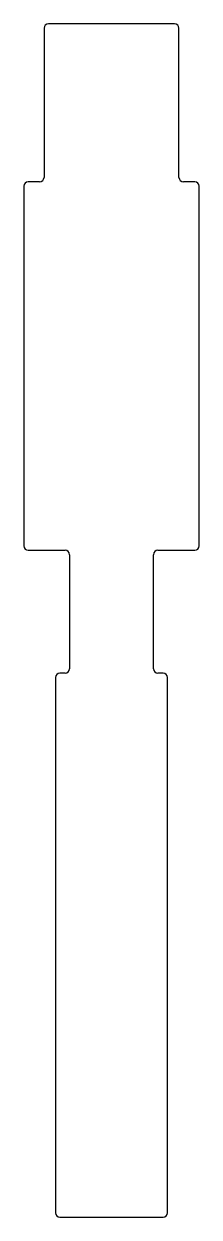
# Model space of a CAD drawing. Extents: x 767.5 to 777.5, y 607.4 to 675.4.
import ezdxf

# ---------------------------------------------------------------- set-up
doc = ezdxf.new("R2010")
doc.units = 0
doc.layers.get('0').update_dxf_attribs({"linetype": 'CONTINUOUS'})

msp = doc.modelspace()

# ---------------------------------------------------------------- linework, layer by layer
for p, q in [((772.469, 675.411), (768.869, 675.411)), ((776.069, 675.411), (772.469, 675.411)), ((768.619, 675.161), (768.619, 666.661)), ((776.319, 666.661), (776.319, 675.161)), ((768.369, 666.411), (767.719, 666.411)), ((777.219, 666.411), (776.569, 666.411)), ((767.469, 666.161), (767.469, 645.661)), ((777.469, 645.661), (777.469, 666.161)), ((767.719, 645.411), (769.819, 645.411)), ((775.119, 645.411), (777.219, 645.411)), ((770.069, 645.161), (770.069, 638.661)), ((774.869, 638.661), (774.869, 645.161)), ((769.269, 638.161), (769.269, 607.661)), ((769.819, 638.411), (769.519, 638.411)), ((775.419, 638.411), (775.119, 638.411)), ((775.669, 607.661), (775.669, 638.161)), ((769.519, 607.411), (772.469, 607.411)), ((772.469, 607.411), (775.419, 607.411))]:
    msp.add_line(p, q)
for centre, start, end in [((768.869, 675.161), 90, 180), ((776.069, 675.161), 0, 90), ((767.719, 666.161), 90, 180), ((768.369, 666.661), 270, 0), ((776.569, 666.661), 180, 270), ((777.219, 666.161), 0, 90), ((767.719, 645.661), 180, 270), ((769.819, 645.161), 360, 90), ((775.119, 645.161), 90, 180), ((777.219, 645.661), 270, 0), ((769.819, 638.661), 270, 0), ((775.119, 638.661), 180, 270), ((769.519, 638.161), 90, 180), ((775.419, 638.161), 0, 90), ((769.519, 607.661), 180, 270), ((775.419, 607.661), 270, 0)]:
    msp.add_arc(centre, 0.25, start, end)

doc.saveas('drawing.dxf')
